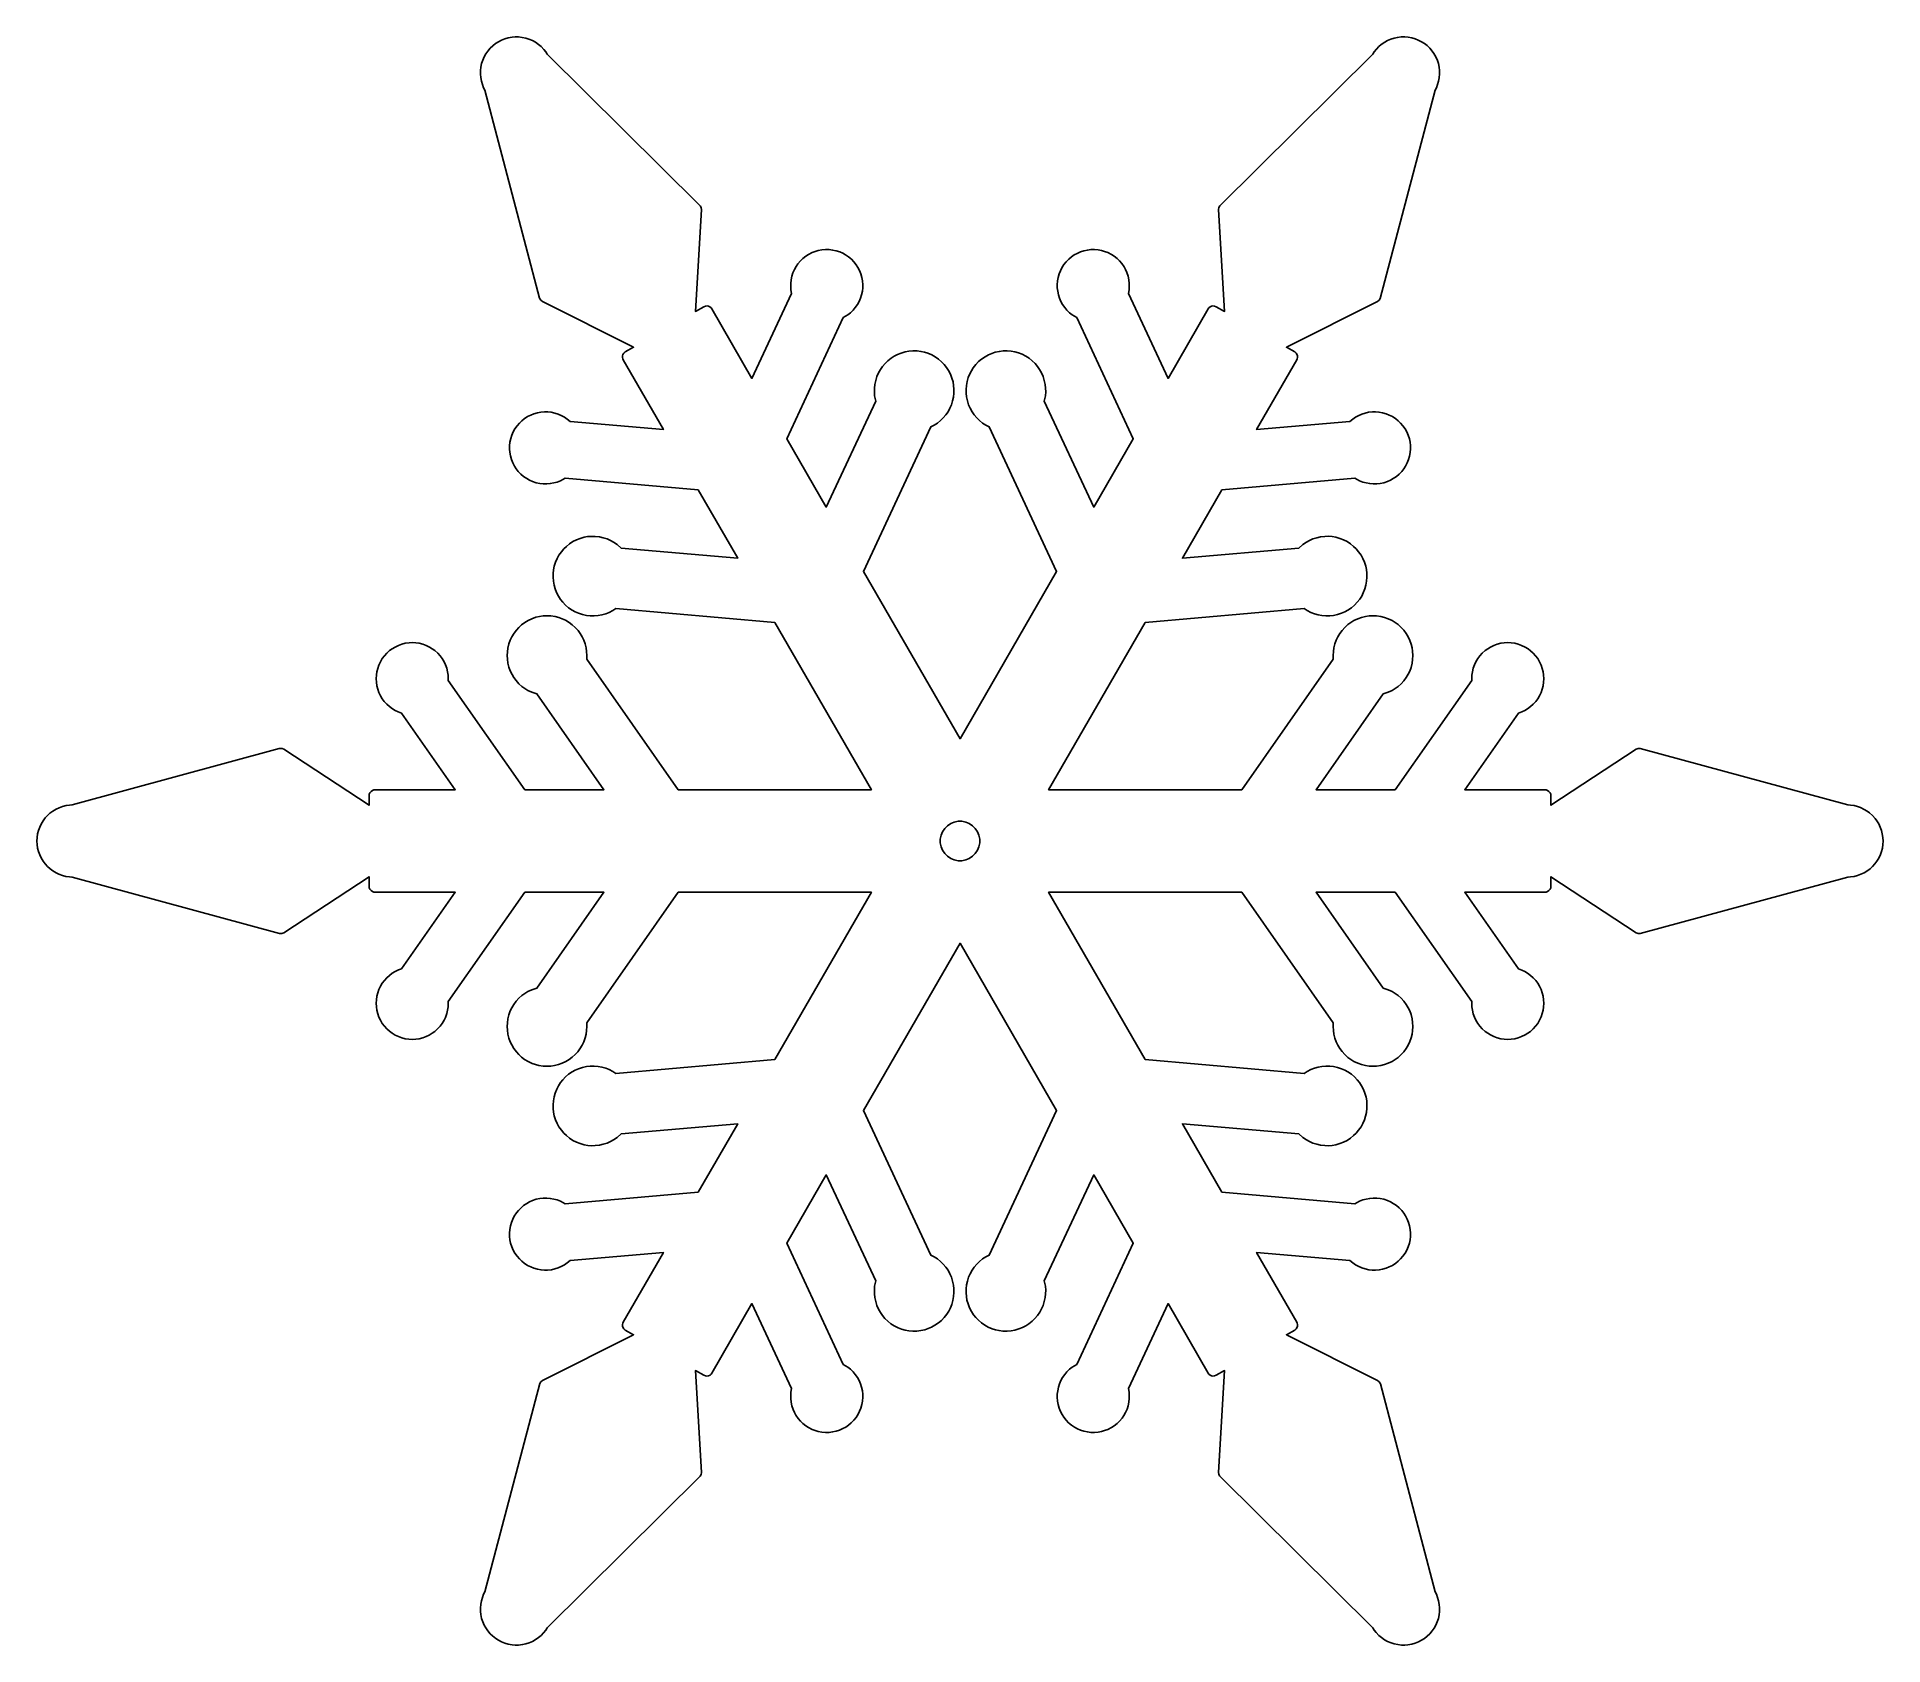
# Model space of a CAD drawing. Header units: millimetres. Extents: x -252 to 252, y -219 to 219.
import ezdxf

# ---------------------------------------------------------------- set-up
doc = ezdxf.new("R2010")
doc.units = ezdxf.units.MM
doc.layers.add('CUT_INNER', color=5, linetype='Continuous')
doc.layers.add('CUT_OUTER', color=1, linetype='Continuous')

msp = doc.modelspace()

# ---------------------------------------------------------------- linework, layer by layer
at = {"layer": 'CUT_INNER'}
msp.add_lwpolyline([(5.37, 0.53), (5.37, -0.53), (5.17, -1.57), (4.76, -2.54), (4.17, -3.42), (3.42, -4.17), (2.54, -4.76), (1.57, -5.17), (0.53, -5.37), (-0.53, -5.37), (-1.57, -5.17), (-2.54, -4.76), (-3.42, -4.17), (-4.17, -3.42), (-4.76, -2.54), (-5.17, -1.57), (-5.37, -0.53), (-5.37, 0.53), (-5.17, 1.57), (-4.76, 2.54), (-4.17, 3.42), (-3.42, 4.17), (-2.54, 4.76), (-1.57, 5.17), (-0.53, 5.37), (0.53, 5.37), (1.57, 5.17), (2.54, 4.76), (3.42, 4.17), (4.17, 3.42), (4.76, 2.54), (5.17, 1.57), (5.37, 0.53)], close=True, dxfattribs=at)
at = {"layer": 'CUT_OUTER'}
msp.add_lwpolyline([(-152.21, -34.86), (-153.05, -35.16), (-153.93, -35.57), (-154.75, -36.07), (-155.53, -36.65), (-156.24, -37.29), (-156.89, -38.01), (-157.47, -38.78), (-157.96, -39.61), (-158.38, -40.48), (-158.7, -41.39), (-158.93, -42.33), (-159.08, -43.28), (-159.12, -44.24), (-159.08, -45.21), (-158.93, -46.16), (-158.7, -47.1), (-158.38, -48.01), (-157.96, -48.88), (-157.47, -49.71), (-156.89, -50.48), (-156.24, -51.2), (-155.53, -51.84), (-154.75, -52.42), (-153.93, -52.91), (-153.05, -53.33), (-152.15, -53.65), (-151.21, -53.89), (-150.26, -54.03), (-149.29, -54.07), (-148.33, -54.03), (-147.38, -53.89), (-146.44, -53.65), (-145.53, -53.33), (-144.66, -52.91), (-143.83, -52.42), (-143.12, -51.89), (-142.29, -51.14), (-141.69, -50.48), (-141.12, -49.71), (-140.62, -48.88), (-140.24, -48.08), (-139.86, -47.02), (-139.65, -46.16), (-139.51, -45.21), (-139.48, -43.79), (-118.59, -13.95), (-97.04, -13.95), (-115.34, -40.08), (-116.72, -40.53), (-117.75, -41.03), (-118.6, -41.54), (-119.39, -42.12), (-120.25, -42.89), (-120.96, -43.68), (-121.64, -44.6), (-122.14, -45.45), (-122.57, -46.34), (-122.96, -47.41), (-123.22, -48.45), (-123.38, -49.58), (-123.43, -50.56), (-123.38, -51.55), (-123.22, -52.68), (-122.93, -53.79), (-122.6, -54.72), (-122.18, -55.61), (-121.6, -56.6), (-120.91, -57.51), (-120.25, -58.24), (-119.51, -58.91), (-118.66, -59.55), (-117.69, -60.14), (-116.65, -60.63), (-115.72, -60.96), (-114.76, -61.2), (-113.63, -61.37), (-112.49, -61.42), (-111.5, -61.37), (-110.53, -61.23), (-109.41, -60.96), (-108.41, -60.6), (-107.45, -60.14), (-106.53, -59.59), (-105.68, -58.96), (-104.89, -58.24), (-104.17, -57.45), (-103.58, -56.66), (-102.99, -55.68), (-102.57, -54.79), (-102.15, -53.64), (-101.92, -52.68), (-101.76, -51.63), (-101.71, -50.56), (-101.75, -49.57), (-76.81, -13.95), (-24.15, -13.95), (-50.48, -59.55), (-93.81, -63.34), (-94.64, -62.8), (-95.59, -62.31), (-96.58, -61.92), (-97.61, -61.63), (-98.66, -61.44), (-99.72, -61.35), (-100.78, -61.37), (-101.76, -61.48), (-102.88, -61.71), (-103.97, -62.07), (-104.88, -62.46), (-105.74, -62.94), (-106.68, -63.59), (-107.5, -64.28), (-108.29, -65.1), (-108.9, -65.88), (-109.44, -66.71), (-109.93, -67.65), (-110.36, -68.71), (-110.65, -69.74), (-110.84, -70.79), (-110.93, -71.93), (-110.91, -72.91), (-110.8, -73.89), (-110.58, -74.94), (-110.24, -76.03), (-109.81, -77.01), (-109.3, -77.94), (-108.64, -78.87), (-108, -79.63), (-107.29, -80.31), (-106.46, -80.98), (-105.5, -81.61), (-104.56, -82.09), (-103.56, -82.49), (-102.46, -82.79), (-101.41, -82.98), (-100.43, -83.06), (-99.44, -83.04), (-98.3, -82.92), (-97.26, -82.69), (-96.18, -82.34), (-95.27, -81.94), (-94.41, -81.46), (-93.46, -80.82), (-92.38, -79.85), (-60.6, -77.07), (-71.37, -95.73), (-107.66, -98.9), (-108.91, -98.22), (-109.8, -97.86), (-110.73, -97.6), (-111.68, -97.42), (-112.64, -97.34), (-113.61, -97.36), (-114.56, -97.47), (-115.51, -97.67), (-116.5, -98), (-117.31, -98.35), (-118.09, -98.78), (-118.95, -99.37), (-119.74, -100.05), (-120.35, -100.69), (-120.91, -101.38), (-121.48, -102.25), (-121.92, -103.11), (-122.27, -104.01), (-122.54, -104.94), (-122.71, -105.89), (-122.79, -106.93), (-122.77, -107.81), (-122.67, -108.69), (-122.48, -109.64), (-122.16, -110.63), (-121.78, -111.52), (-121.31, -112.36), (-120.71, -113.21), (-120.08, -113.95), (-119.44, -114.56), (-118.75, -115.11), (-117.88, -115.68), (-117.02, -116.12), (-116.12, -116.48), (-115.2, -116.74), (-114.17, -116.92), (-113.28, -116.99), (-112.4, -116.98), (-111.36, -116.87), (-110.42, -116.66), (-109.5, -116.37), (-108.55, -115.95), (-107.77, -115.52), (-107.04, -115.01), (-106.29, -114.39), (-80.86, -112.16), (-91.81, -131.13), (-91.94, -131.41), (-92.02, -131.8), (-91.99, -132.27), (-91.82, -132.71), (-91.59, -133.02), (-91.22, -133.31), (-88.96, -134.62), (-113.8, -147.11), (-114.25, -147.45), (-114.55, -147.91), (-129.52, -204.69), (-129.84, -205.32), (-130.19, -206.22), (-130.46, -207.15), (-130.62, -208.02), (-130.71, -209.14), (-130.69, -210.02), (-130.59, -210.9), (-130.38, -211.92), (-130.06, -212.91), (-129.7, -213.73), (-129.27, -214.5), (-128.68, -215.36), (-128.06, -216.1), (-127.42, -216.72), (-126.55, -217.41), (-125.8, -217.89), (-124.94, -218.33), (-124.04, -218.69), (-123.19, -218.93), (-122.09, -219.13), (-121.21, -219.2), (-120.32, -219.19), (-119.21, -219.06), (-118.34, -218.87), (-117.42, -218.58), (-116.54, -218.2), (-115.76, -217.77), (-114.9, -217.18), (-114.16, -216.55), (-113.49, -215.86), (-112.89, -215.1), (-112.51, -214.51), (-70.82, -173.16), (-70.57, -172.67), (-70.5, -172.11), (-72.11, -144.35), (-69.84, -145.66), (-69.4, -145.83), (-69.01, -145.87), (-68.55, -145.8), (-68.13, -145.59), (-67.84, -145.33), (-67.66, -145.07), (-56.71, -126.11), (-45.92, -149.25), (-46.08, -150.21), (-46.15, -151.09), (-46.14, -151.98), (-46.03, -153.01), (-45.83, -153.96), (-45.5, -154.95), (-45.15, -155.76), (-44.72, -156.54), (-44.13, -157.4), (-43.5, -158.13), (-42.81, -158.8), (-42.06, -159.4), (-41.25, -159.93), (-40.31, -160.4), (-39.49, -160.72), (-38.64, -160.97), (-37.69, -161.15), (-36.65, -161.24), (-35.69, -161.22), (-34.73, -161.11), (-33.79, -160.91), (-32.87, -160.61), (-31.91, -160.19), (-31.14, -159.76), (-30.41, -159.26), (-29.67, -158.64), (-28.94, -157.9), (-28.34, -157.14), (-27.78, -156.26), (-27.38, -155.47), (-27.05, -154.65), (-26.76, -153.65), (-26.58, -152.7), (-26.5, -151.66), (-26.52, -150.77), (-26.62, -149.89), (-26.83, -148.87), (-27.13, -147.95), (-27.51, -147.07), (-27.98, -146.22), (-28.53, -145.43), (-29.15, -144.69), (-29.85, -144.02), (-30.6, -143.42), (-31.82, -142.69), (-47.22, -109.67), (-36.44, -91.01), (-22.96, -119.93), (-23.26, -121.35), (-23.35, -122.49), (-23.33, -123.48), (-23.22, -124.46), (-22.98, -125.58), (-22.66, -126.59), (-22.2, -127.64), (-21.71, -128.5), (-21.15, -129.32), (-20.47, -130.13), (-19.65, -130.93), (-18.82, -131.59), (-17.92, -132.17), (-16.9, -132.69), (-15.91, -133.07), (-14.96, -133.34), (-13.99, -133.52), (-12.85, -133.62), (-11.78, -133.6), (-10.72, -133.48), (-9.61, -133.23), (-8.67, -132.93), (-7.76, -132.54), (-6.83, -132.03), (-5.88, -131.38), (-5.07, -130.69), (-4.33, -129.93), (-3.62, -129.03), (-3.05, -128.13), (-2.6, -127.25), (-2.24, -126.33), (-1.92, -125.23), (-1.73, -124.19), (-1.64, -123.04), (-1.66, -122.06), (-1.77, -121.08), (-2, -119.96), (-2.36, -118.87), (-2.75, -117.96), (-3.27, -117.03), (-3.88, -116.16), (-4.57, -115.34), (-5.33, -114.6), (-6.17, -113.94), (-7.06, -113.36), (-7.95, -112.91), (-26.33, -73.49), (0, -27.89), (26.33, -73.49), (7.95, -112.91), (7.06, -113.36), (6.17, -113.94), (5.33, -114.6), (4.57, -115.34), (3.88, -116.16), (3.27, -117.03), (2.75, -117.96), (2.36, -118.87), (2, -119.96), (1.78, -121), (1.66, -122.06), (1.64, -123.2), (1.73, -124.19), (1.9, -125.16), (2.19, -126.18), (2.6, -127.25), (3.13, -128.26), (3.71, -129.16), (4.33, -129.93), (5.01, -130.64), (5.88, -131.38), (6.76, -131.99), (7.69, -132.51), (8.74, -132.96), (9.68, -133.26), (10.65, -133.47), (11.7, -133.6), (12.85, -133.62), (13.91, -133.53), (14.96, -133.34), (16.06, -133.02), (17.05, -132.63), (17.92, -132.17), (18.75, -131.64), (19.65, -130.93), (20.42, -130.19), (21.11, -129.38), (21.75, -128.43), (22.23, -127.57), (22.63, -126.67), (22.98, -125.58), (23.22, -124.46), (23.33, -123.48), (23.35, -122.49), (23.26, -121.35), (22.96, -119.92), (36.44, -91.01), (47.22, -109.67), (31.82, -142.69), (30.6, -143.42), (29.85, -144.02), (29.15, -144.69), (28.53, -145.43), (27.98, -146.22), (27.51, -147.07), (27.13, -147.95), (26.83, -148.87), (26.62, -149.89), (26.52, -150.77), (26.5, -151.66), (26.58, -152.7), (26.76, -153.65), (27.05, -154.65), (27.41, -155.54), (27.82, -156.33), (28.29, -157.07), (28.94, -157.9), (29.61, -158.59), (30.35, -159.21), (31.21, -159.8), (32.05, -160.26), (32.87, -160.61), (33.71, -160.89), (34.73, -161.11), (35.69, -161.22), (36.65, -161.24), (37.69, -161.15), (38.56, -160.99), (39.41, -160.75), (40.31, -160.4), (41.25, -159.93), (42.06, -159.4), (42.81, -158.8), (43.5, -158.13), (44.18, -157.33), (44.68, -156.6), (45.11, -155.83), (45.53, -154.88), (45.83, -153.96), (46.03, -153.01), (46.14, -151.98), (46.15, -151.09), (46.08, -150.21), (45.92, -149.25), (56.71, -126.11), (67.66, -145.07), (67.84, -145.33), (68.2, -145.63), (68.55, -145.8), (68.94, -145.87), (69.4, -145.83), (69.84, -145.66), (72.11, -144.35), (70.5, -172.11), (70.55, -172.59), (70.77, -173.1), (70.97, -173.34), (112.51, -214.51), (112.89, -215.1), (113.44, -215.8), (114.16, -216.55), (114.9, -217.18), (115.69, -217.73), (116.54, -218.2), (117.5, -218.6), (118.34, -218.87), (119.36, -219.09), (120.32, -219.19), (121.21, -219.2), (122.09, -219.13), (123.12, -218.95), (124.04, -218.69), (124.94, -218.33), (125.8, -217.89), (126.61, -217.37), (127.37, -216.77), (128.06, -216.1), (128.68, -215.36), (129.23, -214.57), (129.7, -213.73), (130.09, -212.84), (130.38, -211.92), (130.58, -210.98), (130.69, -210.02), (130.71, -209.06), (130.64, -208.17), (130.46, -207.15), (130.19, -206.22), (129.84, -205.32), (129.52, -204.69), (114.58, -147.98), (114.44, -147.7), (114.25, -147.45), (113.8, -147.11), (88.96, -134.62), (91.22, -133.31), (91.59, -133.02), (91.82, -132.71), (91.99, -132.27), (92.02, -131.8), (91.94, -131.41), (91.81, -131.13), (80.86, -112.16), (106.29, -114.39), (107.04, -115.01), (107.77, -115.52), (108.55, -115.95), (109.5, -116.37), (110.42, -116.66), (111.44, -116.88), (112.32, -116.98), (113.21, -117), (114.25, -116.92), (115.2, -116.74), (116.12, -116.48), (117.02, -116.12), (117.88, -115.68), (118.75, -115.11), (119.44, -114.56), (120.08, -113.95), (120.71, -113.21), (121.31, -112.36), (121.78, -111.52), (122.16, -110.63), (122.48, -109.64), (122.67, -108.69), (122.77, -107.81), (122.79, -106.93), (122.71, -105.89), (122.54, -104.94), (122.27, -104.01), (121.92, -103.11), (121.44, -102.19), (120.95, -101.44), (120.4, -100.75), (119.68, -99.99), (118.95, -99.37), (118.09, -98.78), (117.31, -98.35), (116.5, -98), (115.51, -97.67), (114.56, -97.47), (113.61, -97.36), (112.64, -97.34), (111.68, -97.42), (110.73, -97.6), (109.8, -97.86), (108.91, -98.22), (107.66, -98.9), (71.37, -95.73), (60.6, -77.07), (92.38, -79.85), (93.46, -80.82), (94.41, -81.46), (95.27, -81.94), (96.18, -82.34), (97.26, -82.69), (98.3, -82.92), (99.44, -83.04), (100.43, -83.06), (101.41, -82.98), (102.46, -82.79), (103.56, -82.49), (104.56, -82.09), (105.5, -81.61), (106.46, -80.98), (107.29, -80.31), (108, -79.63), (108.64, -78.87), (109.3, -77.94), (109.81, -77.01), (110.24, -76.03), (110.56, -75.01), (110.79, -73.97), (110.91, -72.83), (110.93, -71.85), (110.85, -70.86), (110.67, -69.81), (110.36, -68.71), (109.97, -67.72), (109.44, -66.71), (108.9, -65.88), (108.29, -65.1), (107.5, -64.28), (106.68, -63.59), (105.74, -62.94), (104.88, -62.46), (103.97, -62.07), (102.88, -61.71), (101.76, -61.48), (100.78, -61.37), (99.72, -61.35), (98.66, -61.44), (97.61, -61.63), (96.58, -61.92), (95.59, -62.31), (94.64, -62.8), (93.81, -63.34), (50.48, -59.55), (24.15, -13.95), (76.81, -13.95), (101.75, -49.57), (101.71, -50.56), (101.76, -51.63), (101.92, -52.68), (102.17, -53.72), (102.53, -54.72), (102.99, -55.68), (103.54, -56.6), (104.12, -57.39), (104.89, -58.24), (105.74, -59.01), (106.53, -59.59), (107.38, -60.1), (108.41, -60.6), (109.41, -60.96), (110.53, -61.23), (111.5, -61.37), (112.49, -61.42), (113.55, -61.38), (114.68, -61.22), (115.72, -60.96), (116.72, -60.6), (117.75, -60.1), (118.6, -59.59), (119.39, -59.01), (120.19, -58.3), (120.96, -57.45), (121.6, -56.6), (122.14, -55.68), (122.63, -54.65), (122.98, -53.64), (123.22, -52.68), (123.36, -51.71), (123.43, -50.56), (123.37, -49.5), (123.22, -48.45), (122.93, -47.34), (122.57, -46.34), (122.14, -45.45), (121.64, -44.6), (120.96, -43.68), (120.25, -42.89), (119.39, -42.12), (118.6, -41.54), (117.75, -41.03), (116.72, -40.53), (115.34, -40.08), (97.04, -13.95), (118.59, -13.95), (139.48, -43.79), (139.51, -45.21), (139.65, -46.16), (139.89, -47.1), (140.21, -48.01), (140.62, -48.88), (141.12, -49.71), (141.69, -50.48), (142.34, -51.2), (143.12, -51.89), (143.83, -52.42), (144.59, -52.88), (145.53, -53.33), (146.44, -53.65), (147.45, -53.9), (148.33, -54.03), (149.21, -54.07), (150.26, -54.03), (151.21, -53.89), (152.15, -53.65), (153.05, -53.33), (154, -52.88), (154.75, -52.42), (155.47, -51.89), (156.19, -51.25), (156.89, -50.48), (157.47, -49.71), (157.96, -48.88), (158.4, -47.93), (158.72, -47.02), (158.93, -46.16), (159.07, -45.29), (159.12, -44.24), (159.08, -43.28), (158.93, -42.33), (158.7, -41.39), (158.38, -40.48), (157.92, -39.54), (157.47, -38.78), (156.94, -38.07), (156.24, -37.29), (155.53, -36.65), (154.69, -36.03), (153.93, -35.57), (153.13, -35.19), (152.21, -34.86), (137.57, -13.95), (159.47, -13.95), (159.78, -13.91), (160.15, -13.79), (160.54, -13.53), (160.84, -13.17), (161, -12.81), (161.07, -12.35), (161.07, -9.73), (184.31, -25), (184.82, -25.22), (185.37, -25.25), (242.02, -9.82), (242.73, -9.78), (243.69, -9.64), (244.62, -9.41), (245.53, -9.08), (246.4, -8.67), (247.16, -8.22), (248.07, -7.55), (248.72, -6.95), (249.37, -6.24), (249.94, -5.46), (250.4, -4.7), (250.88, -3.69), (251.18, -2.85), (251.41, -1.92), (251.55, -0.96), (251.6, -0.08), (251.55, 0.96), (251.39, 1.99), (251.18, 2.85), (250.85, 3.76), (250.4, 4.7), (249.94, 5.46), (249.42, 6.17), (248.72, 6.95), (247.94, 7.65), (247.23, 8.17), (246.47, 8.63), (245.46, 9.11), (244.62, 9.41), (243.69, 9.64), (242.73, 9.78), (242.02, 9.82), (185.37, 25.25), (184.82, 25.22), (184.31, 25), (161.07, 9.73), (161.07, 12.35), (161, 12.81), (160.84, 13.17), (160.54, 13.53), (160.15, 13.79), (159.78, 13.91), (159.47, 13.95), (137.57, 13.95), (152.21, 34.86), (153.13, 35.19), (153.93, 35.57), (154.69, 36.03), (155.53, 36.65), (156.24, 37.29), (156.94, 38.07), (157.47, 38.78), (157.92, 39.54), (158.38, 40.48), (158.7, 41.39), (158.93, 42.33), (159.08, 43.28), (159.12, 44.24), (159.07, 45.29), (158.93, 46.16), (158.72, 47.02), (158.4, 47.93), (157.96, 48.88), (157.47, 49.71), (156.89, 50.48), (156.19, 51.25), (155.53, 51.84), (154.82, 52.37), (154, 52.88), (153.05, 53.33), (152.15, 53.65), (151.21, 53.89), (150.26, 54.03), (149.21, 54.07), (148.33, 54.03), (147.45, 53.9), (146.44, 53.65), (145.53, 53.33), (144.59, 52.88), (143.83, 52.42), (143.12, 51.89), (142.34, 51.2), (141.69, 50.48), (141.12, 49.71), (140.62, 48.88), (140.21, 48.01), (139.89, 47.1), (139.65, 46.16), (139.51, 45.21), (139.48, 43.79), (118.59, 13.95), (97.04, 13.95), (115.34, 40.08), (116.72, 40.53), (117.75, 41.03), (118.6, 41.54), (119.39, 42.12), (120.25, 42.89), (120.96, 43.68), (121.64, 44.6), (122.14, 45.45), (122.57, 46.34), (122.93, 47.34), (123.22, 48.45), (123.37, 49.5), (123.43, 50.56), (123.36, 51.71), (123.22, 52.68), (122.98, 53.64), (122.63, 54.65), (122.14, 55.68), (121.6, 56.6), (120.96, 57.45), (120.19, 58.3), (119.39, 59.01), (118.6, 59.59), (117.75, 60.1), (116.72, 60.6), (115.72, 60.96), (114.68, 61.22), (113.55, 61.38), (112.49, 61.42), (111.5, 61.37), (110.53, 61.23), (109.41, 60.96), (108.41, 60.6), (107.38, 60.1), (106.53, 59.59), (105.74, 59.01), (104.89, 58.24), (104.12, 57.39), (103.54, 56.6), (102.99, 55.68), (102.53, 54.72), (102.17, 53.72), (101.92, 52.68), (101.76, 51.63), (101.71, 50.56), (101.75, 49.57), (76.81, 13.95), (24.15, 13.95), (50.48, 59.55), (93.81, 63.34), (94.64, 62.8), (95.59, 62.31), (96.58, 61.92), (97.61, 61.63), (98.66, 61.44), (99.72, 61.35), (100.78, 61.37), (101.76, 61.48), (102.88, 61.71), (103.97, 62.07), (104.88, 62.46), (105.74, 62.94), (106.68, 63.59), (107.5, 64.28), (108.29, 65.1), (108.94, 65.94), (109.48, 66.77), (109.93, 67.65), (110.36, 68.71), (110.65, 69.74), (110.84, 70.79), (110.93, 71.93), (110.9, 72.99), (110.79, 73.97), (110.58, 74.94), (110.24, 76.03), (109.81, 77.01), (109.3, 77.94), (108.64, 78.87), (108, 79.63), (107.29, 80.31), (106.46, 80.98), (105.5, 81.61), (104.56, 82.09), (103.56, 82.49), (102.46, 82.79), (101.41, 82.98), (100.43, 83.06), (99.44, 83.04), (98.3, 82.92), (97.26, 82.69), (96.18, 82.34), (95.27, 81.94), (94.41, 81.46), (93.46, 80.82), (92.38, 79.85), (60.6, 77.07), (71.37, 95.73), (107.66, 98.9), (108.91, 98.22), (109.8, 97.86), (110.73, 97.6), (111.68, 97.42), (112.64, 97.34), (113.61, 97.36), (114.56, 97.47), (115.51, 97.67), (116.5, 98), (117.31, 98.35), (118.09, 98.78), (118.95, 99.37), (119.68, 99.99), (120.4, 100.75), (120.95, 101.44), (121.44, 102.19), (121.92, 103.11), (122.27, 104.01), (122.54, 104.94), (122.71, 105.89), (122.79, 106.93), (122.77, 107.81), (122.67, 108.69), (122.48, 109.64), (122.16, 110.63), (121.78, 111.52), (121.31, 112.36), (120.71, 113.21), (120.08, 113.95), (119.44, 114.56), (118.75, 115.11), (117.88, 115.68), (117.02, 116.12), (116.12, 116.48), (115.2, 116.74), (114.17, 116.92), (113.28, 116.99), (112.4, 116.98), (111.36, 116.87), (110.42, 116.66), (109.5, 116.37), (108.55, 115.95), (107.77, 115.52), (107.04, 115.01), (106.29, 114.39), (80.86, 112.16), (91.81, 131.13), (91.94, 131.41), (92.02, 131.8), (91.99, 132.27), (91.82, 132.71), (91.59, 133.02), (91.22, 133.31), (88.96, 134.62), (113.8, 147.11), (114.25, 147.45), (114.55, 147.91), (129.52, 204.69), (129.84, 205.32), (130.19, 206.22), (130.46, 207.15), (130.62, 208.02), (130.71, 209.14), (130.69, 210.02), (130.58, 210.98), (130.38, 211.92), (130.11, 212.77), (129.7, 213.73), (129.19, 214.64), (128.68, 215.36), (128.06, 216.1), (127.31, 216.82), (126.61, 217.37), (125.8, 217.89), (124.87, 218.36), (124.04, 218.69), (123.12, 218.95), (122.17, 219.12), (121.28, 219.2), (120.24, 219.19), (119.21, 219.06), (118.34, 218.87), (117.42, 218.58), (116.54, 218.2), (115.76, 217.77), (114.84, 217.13), (114.16, 216.55), (113.49, 215.86), (112.89, 215.1), (112.51, 214.51), (70.82, 173.16), (70.57, 172.67), (70.5, 172.11), (72.11, 144.35), (69.84, 145.66), (69.4, 145.83), (68.94, 145.87), (68.55, 145.8), (68.2, 145.63), (67.84, 145.33), (67.66, 145.07), (56.71, 126.11), (45.92, 149.25), (46.08, 150.21), (46.15, 151.09), (46.14, 151.98), (46.03, 153.01), (45.83, 153.96), (45.5, 154.95), (45.15, 155.76), (44.72, 156.54), (44.13, 157.4), (43.5, 158.13), (42.81, 158.8), (42.06, 159.4), (41.25, 159.93), (40.31, 160.4), (39.41, 160.75), (38.56, 160.99), (37.69, 161.15), (36.65, 161.24), (35.69, 161.22), (34.73, 161.11), (33.79, 160.91), (32.87, 160.61), (31.91, 160.19), (31.14, 159.76), (30.41, 159.26), (29.67, 158.64), (28.94, 157.9), (28.34, 157.14), (27.78, 156.26), (27.38, 155.47), (27.05, 154.65), (26.76, 153.65), (26.58, 152.7), (26.5, 151.66), (26.52, 150.77), (26.62, 149.89), (26.83, 148.87), (27.13, 147.95), (27.51, 147.07), (27.98, 146.22), (28.53, 145.43), (29.15, 144.69), (29.85, 144.02), (30.6, 143.42), (31.82, 142.69), (47.22, 109.67), (36.44, 91.01), (22.96, 119.93), (23.26, 121.35), (23.35, 122.49), (23.33, 123.48), (23.22, 124.46), (22.98, 125.58), (22.66, 126.59), (22.2, 127.64), (21.71, 128.5), (21.15, 129.32), (20.47, 130.13), (19.65, 130.93), (18.82, 131.59), (17.92, 132.17), (16.9, 132.69), (15.91, 133.07), (14.96, 133.34), (13.99, 133.52), (12.85, 133.62), (11.78, 133.6), (10.72, 133.48), (9.61, 133.23), (8.67, 132.93), (7.76, 132.54), (6.83, 132.03), (5.88, 131.38), (5.07, 130.69), (4.33, 129.93), (3.62, 129.03), (3.09, 128.2), (2.64, 127.32), (2.24, 126.33), (1.92, 125.23), (1.73, 124.19), (1.64, 123.04), (1.66, 122.06), (1.77, 121.08), (2, 119.96), (2.36, 118.87), (2.75, 117.96), (3.27, 117.03), (3.88, 116.16), (4.57, 115.34), (5.33, 114.6), (6.17, 113.94), (7.06, 113.36), (7.95, 112.91), (26.33, 73.49), (0, 27.89), (-26.33, 73.49), (-7.95, 112.91), (-7.06, 113.36), (-6.17, 113.94), (-5.33, 114.6), (-4.57, 115.34), (-3.88, 116.16), (-3.27, 117.03), (-2.75, 117.96), (-2.36, 118.87), (-2, 119.96), (-1.78, 121), (-1.66, 122.06), (-1.64, 123.2), (-1.73, 124.19), (-1.9, 125.16), (-2.19, 126.18), (-2.6, 127.25), (-3.13, 128.26), (-3.67, 129.09), (-4.28, 129.87), (-5.01, 130.64), (-5.88, 131.38), (-6.76, 131.99), (-7.69, 132.51), (-8.74, 132.96), (-9.68, 133.26), (-10.65, 133.47), (-11.7, 133.6), (-12.85, 133.62), (-13.91, 133.53), (-14.96, 133.34), (-16.06, 133.02), (-17.05, 132.63), (-17.92, 132.17), (-18.75, 131.64), (-19.65, 130.93), (-20.42, 130.19), (-21.15, 129.32), (-21.71, 128.5), (-22.2, 127.64), (-22.66, 126.59), (-22.98, 125.58), (-23.22, 124.46), (-23.33, 123.48), (-23.35, 122.49), (-23.26, 121.35), (-22.96, 119.92), (-36.44, 91.01), (-47.22, 109.67), (-31.82, 142.69), (-30.6, 143.42), (-29.85, 144.02), (-29.15, 144.69), (-28.53, 145.43), (-27.98, 146.22), (-27.51, 147.07), (-27.13, 147.95), (-26.83, 148.87), (-26.62, 149.89), (-26.52, 150.77), (-26.5, 151.66), (-26.58, 152.7), (-26.76, 153.65), (-27.05, 154.65), (-27.41, 155.54), (-27.82, 156.33), (-28.29, 157.07), (-28.94, 157.9), (-29.61, 158.59), (-30.35, 159.21), (-31.21, 159.8), (-31.98, 160.23), (-32.79, 160.58), (-33.71, 160.89), (-34.73, 161.11), (-35.69, 161.22), (-36.65, 161.24), (-37.69, 161.15), (-38.64, 160.97), (-39.49, 160.72), (-40.31, 160.4), (-41.25, 159.93), (-42.06, 159.4), (-42.81, 158.8), (-43.5, 158.13), (-44.18, 157.33), (-44.68, 156.6), (-45.11, 155.83), (-45.53, 154.88), (-45.83, 153.96), (-46.03, 153.01), (-46.14, 151.98), (-46.15, 151.09), (-46.08, 150.21), (-45.92, 149.25), (-56.71, 126.11), (-67.66, 145.07), (-67.84, 145.33), (-68.2, 145.63), (-68.55, 145.8), (-68.94, 145.87), (-69.4, 145.83), (-69.84, 145.66), (-72.11, 144.35), (-70.5, 172.11), (-70.55, 172.59), (-70.77, 173.1), (-70.97, 173.34), (-112.51, 214.51), (-112.89, 215.1), (-113.44, 215.8), (-114.16, 216.55), (-114.9, 217.18), (-115.69, 217.73), (-116.54, 218.2), (-117.5, 218.6), (-118.34, 218.87), (-119.36, 219.09), (-120.32, 219.19), (-121.21, 219.2), (-122.09, 219.13), (-123.12, 218.95), (-124.04, 218.69), (-124.94, 218.33), (-125.8, 217.89), (-126.61, 217.37), (-127.37, 216.77), (-128.06, 216.1), (-128.68, 215.36), (-129.23, 214.57), (-129.7, 213.73), (-130.09, 212.84), (-130.38, 211.92), (-130.58, 210.98), (-130.69, 210.02), (-130.71, 209.06), (-130.64, 208.17), (-130.46, 207.15), (-130.19, 206.22), (-129.84, 205.32), (-129.52, 204.69), (-114.58, 147.98), (-114.44, 147.7), (-114.25, 147.45), (-113.8, 147.11), (-88.96, 134.62), (-91.22, 133.31), (-91.59, 133.02), (-91.86, 132.64), (-91.99, 132.27), (-92.02, 131.8), (-91.94, 131.41), (-91.81, 131.13), (-80.86, 112.16), (-106.29, 114.39), (-107.04, 115.01), (-107.77, 115.52), (-108.55, 115.95), (-109.5, 116.37), (-110.42, 116.66), (-111.44, 116.88), (-112.32, 116.98), (-113.21, 117), (-114.25, 116.92), (-115.2, 116.74), (-116.12, 116.48), (-117.02, 116.12), (-117.88, 115.68), (-118.75, 115.11), (-119.44, 114.56), (-120.08, 113.95), (-120.71, 113.21), (-121.31, 112.36), (-121.78, 111.52), (-122.16, 110.63), (-122.46, 109.71), (-122.66, 108.77), (-122.78, 107.73), (-122.79, 106.85), (-122.72, 105.96), (-122.55, 105.01), (-122.27, 104.01), (-121.92, 103.11), (-121.44, 102.19), (-120.95, 101.44), (-120.4, 100.75), (-119.68, 99.99), (-118.95, 99.37), (-118.09, 98.78), (-117.31, 98.35), (-116.5, 98), (-115.51, 97.67), (-114.56, 97.47), (-113.61, 97.36), (-112.64, 97.34), (-111.68, 97.42), (-110.73, 97.6), (-109.8, 97.86), (-108.91, 98.22), (-107.66, 98.9), (-71.37, 95.73), (-60.6, 77.07), (-92.38, 79.85), (-93.46, 80.82), (-94.41, 81.46), (-95.27, 81.94), (-96.18, 82.34), (-97.26, 82.69), (-98.3, 82.92), (-99.44, 83.04), (-100.51, 83.05), (-101.49, 82.97), (-102.46, 82.79), (-103.56, 82.49), (-104.56, 82.09), (-105.5, 81.61), (-106.46, 80.98), (-107.29, 80.31), (-108, 79.63), (-108.64, 78.87), (-109.3, 77.94), (-109.81, 77.01), (-110.24, 76.03), (-110.58, 74.94), (-110.8, 73.89), (-110.91, 72.91), (-110.93, 71.93), (-110.84, 70.79), (-110.65, 69.74), (-110.36, 68.71), (-109.97, 67.72), (-109.44, 66.71), (-108.9, 65.88), (-108.29, 65.1), (-107.5, 64.28), (-106.68, 63.59), (-105.74, 62.94), (-104.88, 62.46), (-103.97, 62.07), (-102.88, 61.71), (-101.76, 61.48), (-100.78, 61.37), (-99.72, 61.35), (-98.66, 61.44), (-97.61, 61.63), (-96.58, 61.92), (-95.59, 62.31), (-94.64, 62.8), (-93.81, 63.34), (-50.48, 59.55), (-24.15, 13.95), (-76.81, 13.95), (-101.75, 49.57), (-101.71, 50.56), (-101.76, 51.63), (-101.92, 52.68), (-102.17, 53.72), (-102.53, 54.72), (-102.99, 55.68), (-103.54, 56.6), (-104.12, 57.39), (-104.89, 58.24), (-105.68, 58.96), (-106.53, 59.59), (-107.52, 60.18), (-108.41, 60.6), (-109.34, 60.93), (-110.37, 61.2), (-111.5, 61.37), (-112.64, 61.42), (-113.63, 61.37), (-114.61, 61.23), (-115.64, 60.98), (-116.72, 60.6), (-117.69, 60.14), (-118.6, 59.59), (-119.51, 58.91), (-120.25, 58.24), (-120.91, 57.51), (-121.55, 56.66), (-122.14, 55.68), (-122.6, 54.72), (-122.96, 53.72), (-123.23, 52.61), (-123.38, 51.55), (-123.43, 50.56), (-123.38, 49.58), (-123.22, 48.45), (-122.96, 47.41), (-122.6, 46.41), (-122.1, 45.38), (-121.6, 44.53), (-121.01, 43.74), (-120.25, 42.89), (-119.39, 42.12), (-118.6, 41.54), (-117.75, 41.03), (-116.72, 40.53), (-115.34, 40.08), (-97.04, 13.95), (-118.59, 13.95), (-139.48, 43.79), (-139.51, 45.21), (-139.65, 46.16), (-139.89, 47.1), (-140.21, 48.01), (-140.62, 48.88), (-141.12, 49.71), (-141.69, 50.48), (-142.34, 51.2), (-143.12, 51.89), (-143.83, 52.42), (-144.59, 52.88), (-145.53, 53.33), (-146.44, 53.65), (-147.45, 53.9), (-148.33, 54.03), (-149.21, 54.07), (-150.18, 54.03), (-151.21, 53.89), (-152.15, 53.65), (-153.05, 53.33), (-154, 52.88), (-154.75, 52.42), (-155.47, 51.89), (-156.19, 51.25), (-156.89, 50.48), (-157.47, 49.71), (-157.96, 48.88), (-158.4, 47.93), (-158.72, 47.02), (-158.93, 46.16), (-159.07, 45.29), (-159.12, 44.24), (-159.08, 43.28), (-158.93, 42.33), (-158.7, 41.39), (-158.38, 40.48), (-157.92, 39.54), (-157.47, 38.78), (-156.94, 38.07), (-156.24, 37.29), (-155.53, 36.65), (-154.69, 36.03), (-153.93, 35.57), (-153.13, 35.19), (-152.21, 34.86), (-137.57, 13.95), (-159.47, 13.95), (-159.78, 13.91), (-160.15, 13.79), (-160.54, 13.53), (-160.84, 13.17), (-161, 12.81), (-161.07, 12.35), (-161.07, 9.73), (-184.31, 25), (-184.74, 25.2), (-185.29, 25.26), (-185.61, 25.21), (-242.02, 9.82), (-242.73, 9.78), (-243.61, 9.65), (-244.62, 9.41), (-245.53, 9.08), (-246.4, 8.67), (-247.23, 8.17), (-248.07, 7.55), (-248.72, 6.95), (-249.32, 6.3), (-249.9, 5.53), (-250.44, 4.63), (-250.85, 3.76), (-251.18, 2.85), (-251.41, 1.92), (-251.55, 0.96), (-251.6, 0), (-251.55, -0.96), (-251.41, -1.92), (-251.18, -2.85), (-250.85, -3.76), (-250.44, -4.63), (-249.94, -5.46), (-249.37, -6.24), (-248.72, -6.95), (-248.01, -7.6), (-247.23, -8.17), (-246.4, -8.67), (-245.6, -9.05), (-244.62, -9.41), (-243.69, -9.64), (-242.73, -9.78), (-242.02, -9.82), (-185.45, -25.24), (-184.89, -25.24), (-184.59, -25.15), (-184.31, -25), (-161.07, -9.73), (-161.07, -12.35), (-161, -12.81), (-160.84, -13.17), (-160.54, -13.53), (-160.15, -13.79), (-159.78, -13.91), (-159.47, -13.95), (-137.57, -13.95), (-152.21, -34.86)], close=True, dxfattribs=at)

doc.saveas('drawing.dxf')
